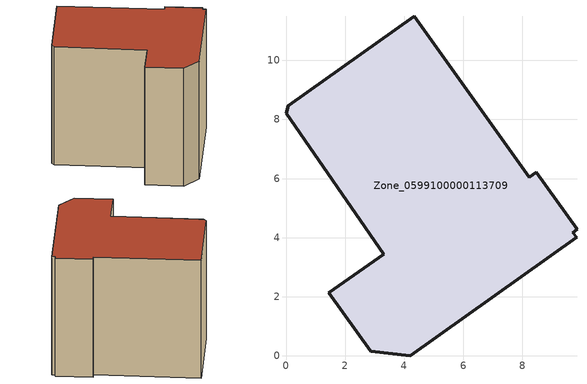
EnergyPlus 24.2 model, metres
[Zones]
Zone_0599100000113709
 floor ground (C_G): 9.69,4.18 9.84,4.02 4.2,0 2.86,0.16 1.45,2.14 3.3,3.45 0,8.21 0.08,8.46 4.34,11.5 8.23,6.05 8.47,6.22 9.84,4.29 z0
 wall outside (C_F): 8.23,6.05 4.34,11.5 0.08,8.46 0,8.21 3.3,3.45 1.45,2.14 2.86,0.16 4.2,0 9.84,4.02 9.69,4.18 9.84,4.29 8.47,6.22 8.23,6.05 z0:8.26
 roof outside (C_R): 9.69,4.18 9.84,4.29 8.47,6.22 8.23,6.05 4.34,11.5 0.08,8.46 0,8.21 3.3,3.45 1.45,2.14 2.86,0.16 4.2,0 9.84,4.02 z8.26
[BUILDING]
Pand.0599100000113709: North Axis=0; Terrain=City; Loads Convergence Tolerance Value=0.04; Temperature Convergence Tolerance Value=0.4; Solar Distribution=FullExterior; Maximum Number of Warmup Days=25; Minimum Number of Warmup Days=1
[Site:Location]
Rotterdam.The.Hague.AP_ZH_NLD Design_Conditions: Latitude=51.96; Longitude=4.45; Time Zone=1; Elevation=-4.5
[SITE:GROUNDTEMPERATURE:BUILDINGSURFACE]
18, 18, 18, 18, 18, 18, 18, 18, 18, 18, 18, 18
[MATERIAL] Thermal Absorptance=0.9; Solar Absorptance=0.7; Visible Absorptance=0.7
Name | Roughness | Thickness | Conductivity | Density | Specific Heat
G.TC.1975-1991 | MediumSmooth | 0.15 | 0.288461 | 540 | 1210
F.TC.1975-1991 | Rough | 0.3 | 0.230769 | 1920 | 840
R.TC.1975-1991 | MediumRough | 0.2 | 0.153846 | 1500 | 1000
[CONSTRUCTION]
C_G: G.TC.1975-1991
C_F: F.TC.1975-1991
C_R: R.TC.1975-1991
[ZONE]
Zone_0599100000113709: Type=1; Multiplier=1; Ceiling Height=Autocalculate; Volume=Autocalculate; Floor Area=autocalculate; Part of Total Floor Area=Yes
[ZONEINFILTRATION:DESIGNFLOWRATE]
Infil_Zone_0599100000113709: Zone or ZoneList or Space or SpaceList=Zone_0599100000113709; Schedule=AlwaysOn; Design Flow Rate Calculation Method=Flow/Area; Flow Rate per Floor Area=0.003; Constant Term Coefficient=1; Temperature Term Coefficient=0; Velocity Term Coefficient=0; Velocity Squared Term Coefficient=0
[HVACTEMPLATE:ZONE:IDEALLOADSAIRSYSTEM]
Zone_0599100000113709: Maximum Heating Supply Air Temperature=50; Minimum Cooling Supply Air Temperature=13; Maximum Heating Supply Air Humidity Ratio=0.0156; Minimum Cooling Supply Air Humidity Ratio=0.0077; Heating Limit=NoLimit; Cooling Limit=NoLimit; Dehumidification Control Type=ConstantSensibleHeatRatio; Cooling Sensible Heat Ratio=0.7; Dehumidification Setpoint=60; Humidification Control Type=None; Humidification Setpoint=30; Outdoor Air Method=None; Outdoor Air Flow Rate per Person=0.00944; Outdoor Air Flow Rate per Zone Floor Area=0; Outdoor Air Flow Rate per Zone=0; Demand Controlled Ventilation Type=None; Outdoor Air Economizer Type=NoEconomizer; Heat Recovery Type=None; Sensible Heat Recovery Effectiveness=0.7; Latent Heat Recovery Effectiveness=0.65
[ZONECONTROL:THERMOSTAT]
ThermostatControl_Zone_0599100000113709: Zone or ZoneList=Zone_0599100000113709; Control Type Schedule=DualSetpointControlType; Control 1=Thermostat_Zone_0599100000113709; Temperature Difference Between Cutout And Setpoint=0
[THERMOSTATSETPOINT:DUALSETPOINT]
Thermostat_Zone_0599100000113709: Heating Setpoint Temperature Schedule=HeatingSetpoint_Zone_0599100000113709; Cooling Setpoint Temperature Schedule=CoolingSetpoint_Zone_0599100000113709
[SCHEDULE:COMPACT]
HeatingSetpoint_Zone_0599100000113709: Through: 12/31, For: AllDays, Until: 24:00, 21
CoolingSetpoint_Zone_0599100000113709: Through: 12/31, For: AllDays, Until: 24:00, 24
DualSetpointControlType: Through: 12/31, For: AllDays, Until: 24:00, 4
AlwaysOn: Through: 12/31, For: AllDays, Until: 24:00, 1
